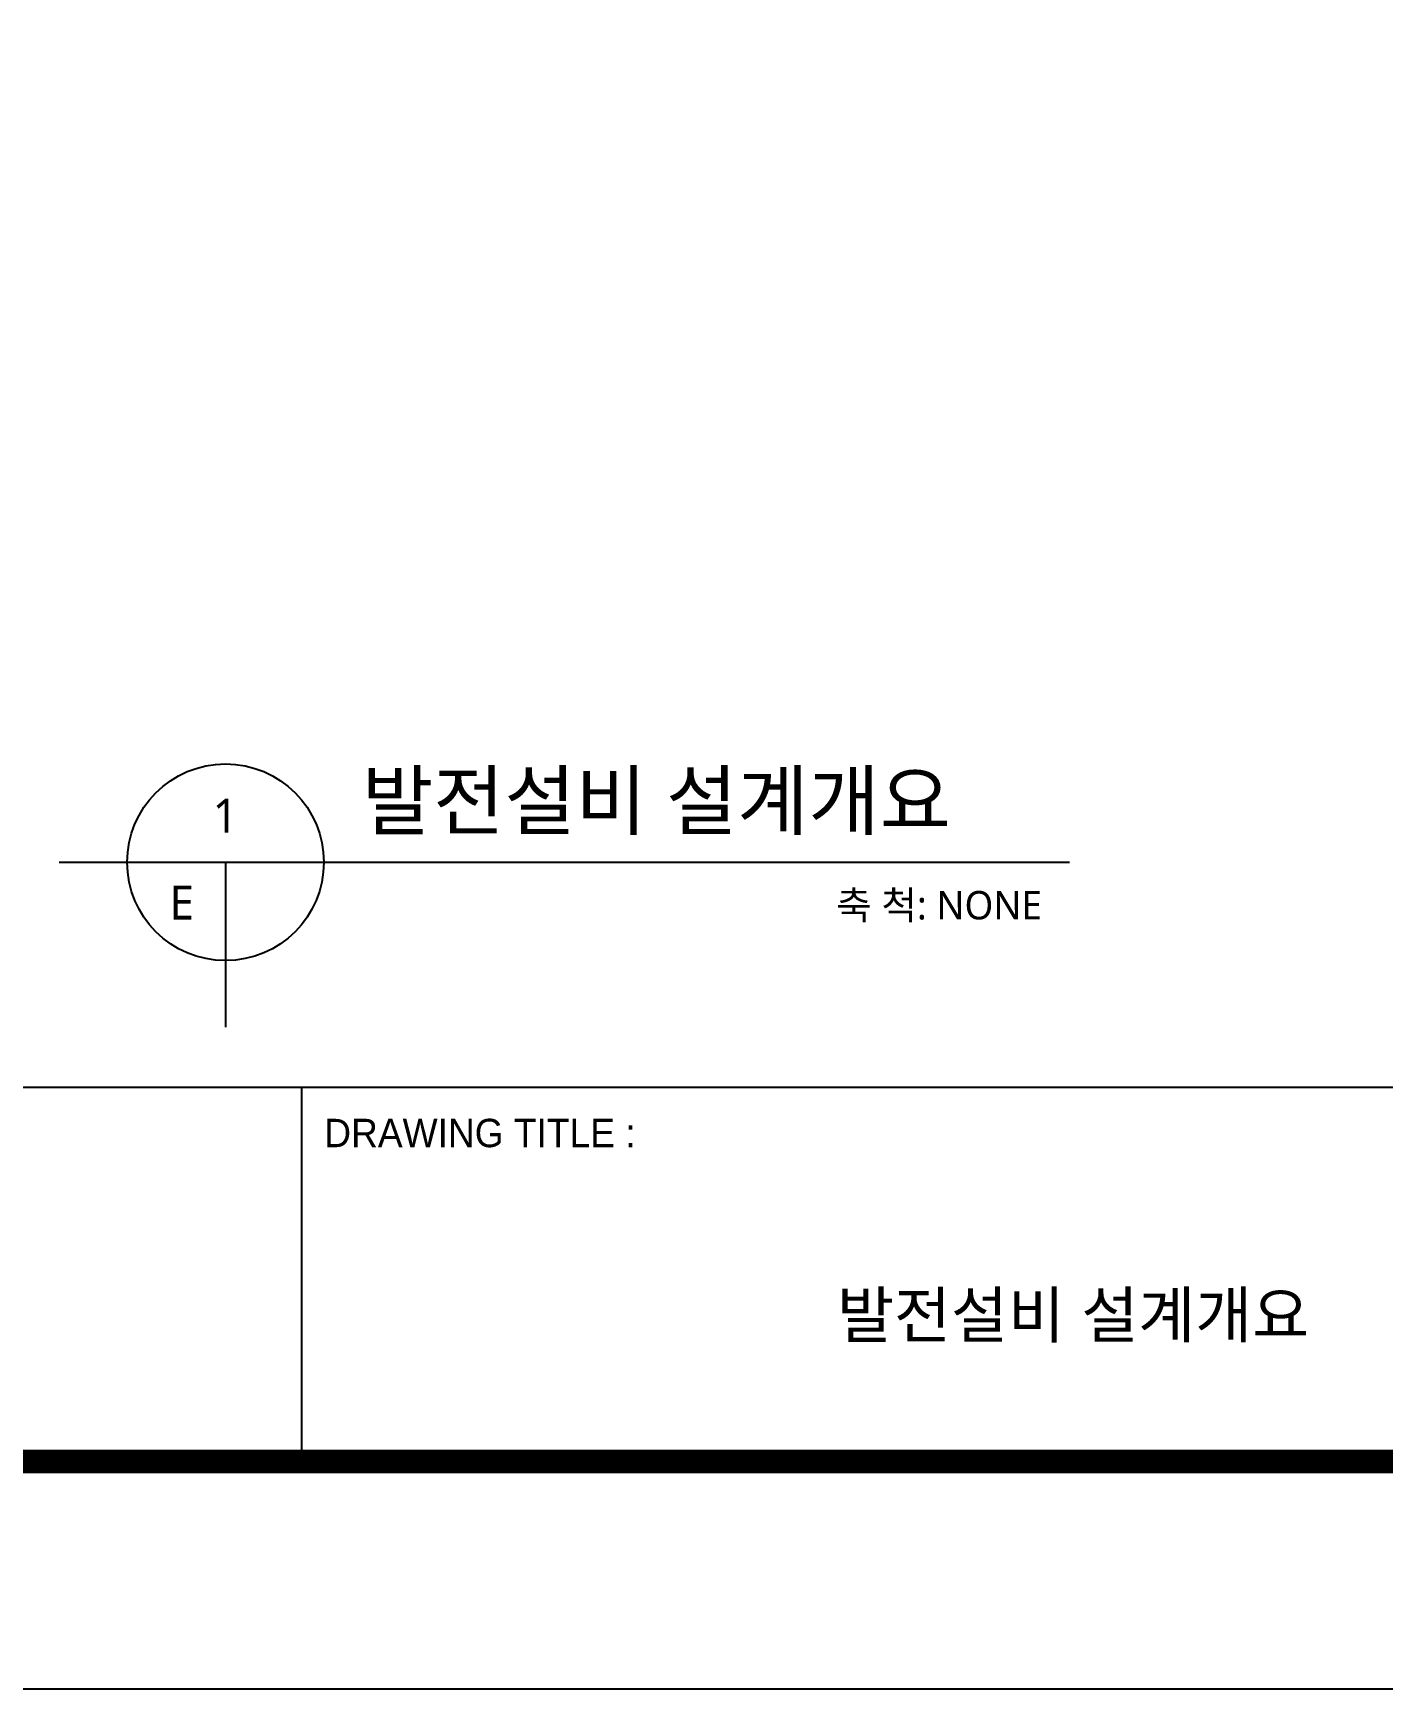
# Model space of a CAD drawing. Header units: millimetres. Extents: x 10297564 to 11610295, y -9287743 to -8409454.
# Drawn here: x 10456932 to 10480724, y -9287743 to -9258554 of the extents above; entities that cross this region are included whole.
import ezdxf
from ezdxf.enums import TextEntityAlignment as Align

# ---------------------------------------------------------------- set-up
doc = ezdxf.new("R2010")
doc.units = ezdxf.units.MM
doc.header["$LTSCALE"] = 100
for name, color, linetype in [('_도곽_마크', 7, 'Continuous'), ('BOX', 7, 'Continuous'), ('BOX_Def', 8, 'Continuous'), ('D-TEXT2', 7, 'Continuous')]:
    doc.layers.add(name, color=color, linetype=linetype)
doc.layers.add('DIJ1-TEXT', color=7, linetype='Continuous', lineweight=5)
doc.layers.add('TITLE', color=7, linetype='Continuous', lineweight=0)
doc.styles.add('MG', font='malgun.ttf')
doc.styles.add('RomanS', font='Dotum.ttf')

# ---------------------------------------------------------------- blocks, each defined once
blk = doc.blocks.new('A$C78AD5415')
at = {"layer": '_도곽_마크'}
for points in [[(400, 53), (280, 53)], [(400, 53), (400, 21)], [(536, 53), (400, 53)], [(40, 21), (811, 21)]]:
    blk.add_lwpolyline(points, dxfattribs=at)
at = {"layer": 'BOX', "const_width": 2}
blk.add_lwpolyline([(40, 20), (40, 574), (811, 574), (811, 20)], close=True, dxfattribs=at)
at = {"layer": 'BOX_Def'}
blk.add_lwpolyline([(0, 0), (841, 0), (841, 594), (0, 594)], close=True, dxfattribs=at)
at = {"layer": 'DIJ1-TEXT', "style": 'RomanS'}
blk.add_text('DRAWING TITLE :', height=2.5, dxfattribs=at).set_placement((402, 49), align=Align.MIDDLE_LEFT)

msp = doc.modelspace()

# ---------------------------------------------------------------- linework, layer by layer
at = {"layer": 'D-TEXT2', "color": 3}
for p, q in [((10457389.7, -9273170.5), (10475203, -9273170.5)), ((10460323.1, -9273170.5), (10460323.1, -9276075.1))]:
    msp.add_line(p, q, dxfattribs=at)
msp.add_circle((10460323.1, -9273170.5), 1733.3, dxfattribs=at)

# ---------------------------------------------------------------- block references
at = {"layer": 'TITLE', "color": 4, "xscale": 200, "yscale": 200, "zscale": 200}
msp.add_blockref('A$C78AD5415', (10381664, -9287743.3), dxfattribs=at)

# ---------------------------------------------------------------- texts
at = {"layer": 'D-TEXT2', "color": 0, "style": 'MG'}
msp.add_text('발전설비 설계개요', height=1000, dxfattribs=at).set_placement((10462730.7, -9272583.7))
for s, p in [('1', (10460320.3, -9272650.8)), ('E', (10459553.1, -9274181.2))]:
    msp.add_text(s, height=600, dxfattribs=at).set_placement(p, align=Align.CENTER)
msp.add_text('축 척: NONE', height=500, dxfattribs=at).set_placement((10474715.4, -9273927.7), align=Align.MIDDLE_RIGHT)
at = {"layer": 'DIJ1-TEXT', "style": 'RomanS'}
msp.add_text('발전설비 설계개요', height=800, dxfattribs=at).set_placement((10475264, -9281143.3), align=Align.MIDDLE)

doc.saveas('drawing.dxf')
